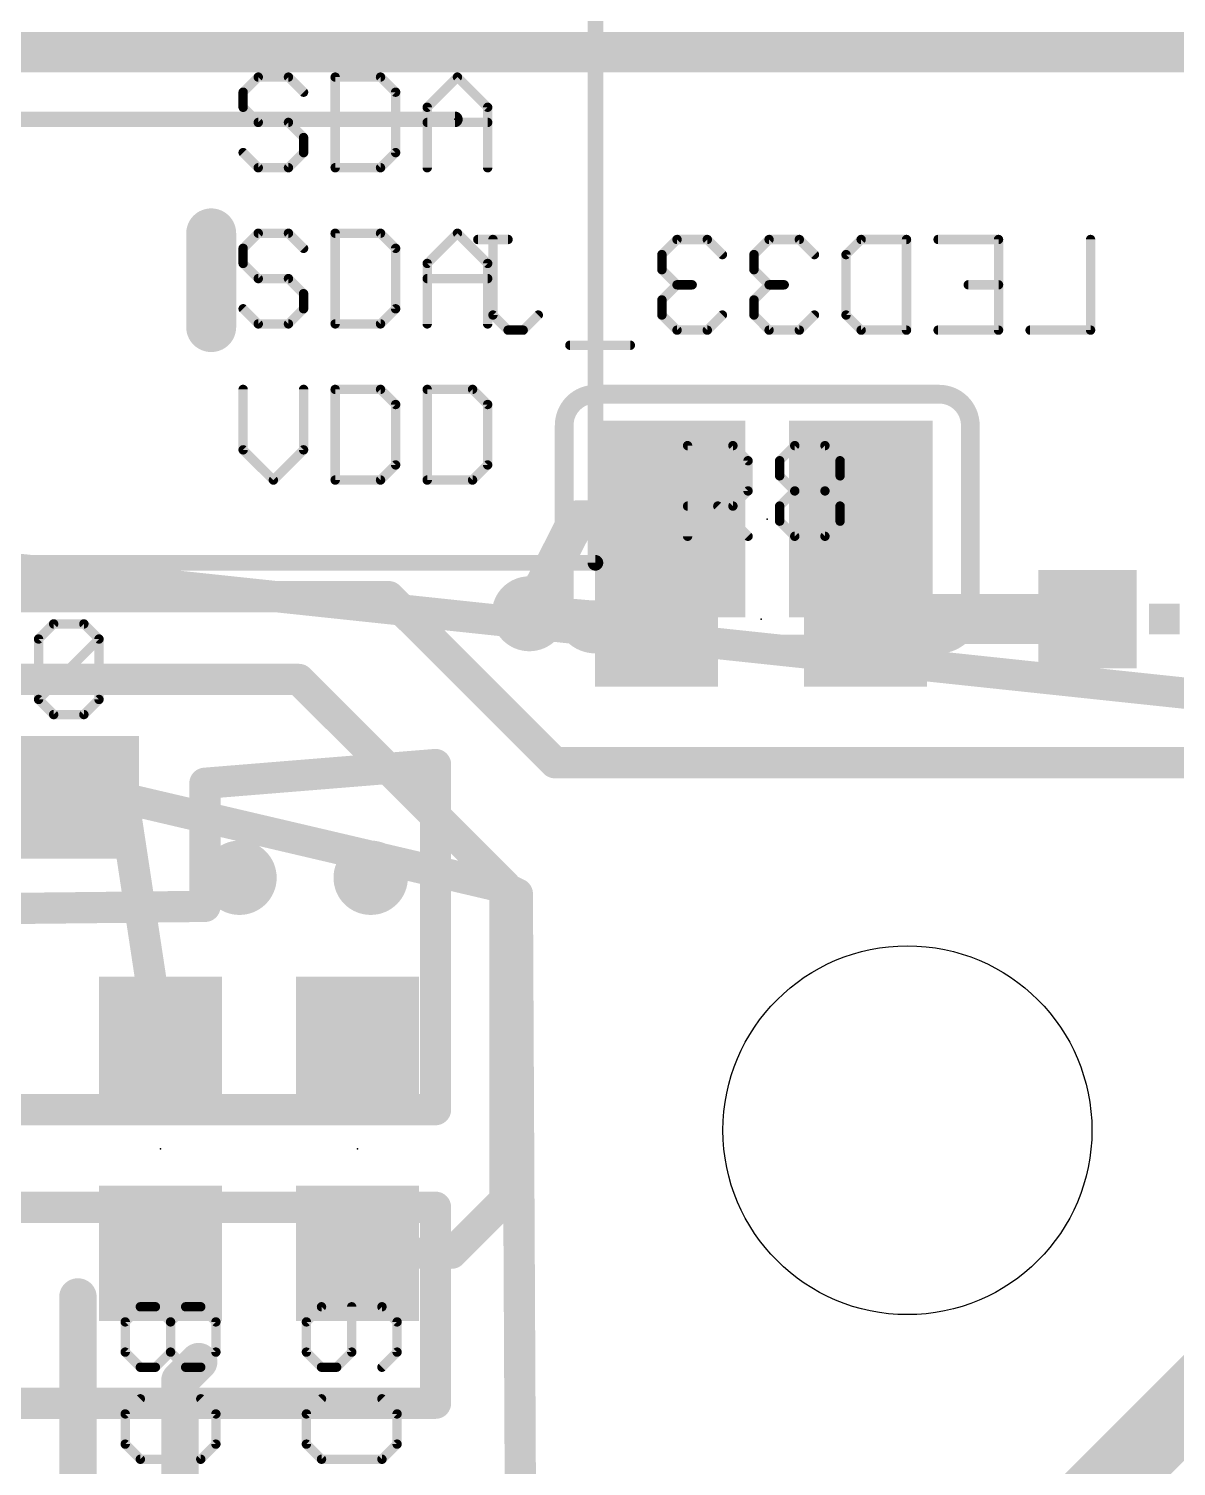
# Model space of a CAD drawing. Extents: x -1.6 to 81.6, y -2 to 51.3.
# Drawn here: x 16.86 to 26.19, y 6.27 to 17.96 of the extents above; entities that cross this region are included whole.
import ezdxf

# ---------------------------------------------------------------- set-up
doc = ezdxf.new("R2010")
doc.units = 0
for name, color, linetype in [('1', 22, 'CONTINUOUS'), ('16', 175, 'CONTINUOUS'), ('18', 82, 'CONTINUOUS'), ('20', 7, 'CONTINUOUS'), ('21', 253, 'CONTINUOUS'), ('22', 253, 'CONTINUOUS'), ('23', 7, 'CONTINUOUS'), ('24', 7, 'CONTINUOUS'), ('25', 253, 'CONTINUOUS'), ('26', 253, 'CONTINUOUS')]:
    doc.layers.add(name, color=color, linetype=linetype)

# ---------------------------------------------------------------- blocks, each defined once
blk = doc.blocks.new('RECT')
blk.add_solid([(-0.5, -0.5), (0.5, -0.5), (-0.5, 0.5), (0.5, 0.5)])
blk = doc.blocks.new('ROUNDV')
at = {"const_width": 0.5}
blk.add_lwpolyline([(0, -0.25, 1), (0, 0.25, 1), (0, -0.25)], format="xyb", dxfattribs=at)

msp = doc.modelspace()

# ---------------------------------------------------------------- linework, layer by layer
at = {"layer": '1'}
for points, const_width in [([(27.94, 17.78), (8.89, 17.78)], 0.3048), ([(7.62, 17.7292), (38.6588, 17.7292)], 0.254), ([(18.3388, 15.5316), (18.3388, 16.2936)], 0.4064), ([(37.7952, 11.3284), (7.6708, 14.5288)], 0.254), ([(18.1624, 13.3392), (12.7576, 13.3392)], 0.254), ([(19.7824, 13.3392), (18.1624, 13.3392)], 0.254), ([(21.1328, 11.9888), (19.7824, 13.3392)], 0.254), ([(20.7264, 10.9728), (10.9728, 13.2588)], 0.254), ([(21.416, 13.1572), (20.9254, 13.2)], 0.3048), ([(23.6592, 13.1572), (25.4628, 13.1572)], 0.4064), ([(21.416, 13.1572), (22.1116, 13.1572)], 0.3048), ([(22.1116, 13.1572), (21.9592, 13.1572)], 0.3048), ([(13.6776, 12.6661), (19.0514, 12.6661)], 0.254), ([(19.0514, 12.6661), (20.7264, 10.9911)], 0.254), ([(18.288, 11.8216), (20.1626, 11.974)], 0.254), ([(20.1626, 11.974), (20.1626, 9.1673)], 0.254), ([(35.2044, 11.9888), (21.1328, 11.9888)], 0.254), ([(18.288, 10.8204), (18.288, 11.8216)], 0.254), ([(17.2027, 11.7073), (17.6227, 11.7073)], 0.254), ([(17.6227, 11.7073), (17.9275, 9.6997)], 0.254), ([(20.7264, 10.9911), (20.7264, 8.4328)], 0.254), ([(20.828, 10.922), (20.7264, 10.9728)], 0.254), ([(20.8788, 0.8636), (20.828, 10.922)], 0.254), ([(12.2252, 10.7548), (18.288, 10.8204)], 0.254), ([(24.6888, 5.1816), (28.956, 9.4488)], 0.6096), ([(20.1626, 9.1673), (15.0827, 9.1673)], 0.254), ([(20.7264, 8.4328), (20.2934, 7.9998)], 0.254), ([(20.1626, 8.3735), (15.2414, 8.3735)], 0.254), ([(20.1626, 6.7797), (20.1626, 8.3735)], 0.254), ([(20.2934, 7.9998), (19.5277, 7.9998)], 0.254), ([(17.2553, 4.4374), (17.2553, 7.6437)], 0.3048), ([(18.0848, 6.9655), (18.2372, 7.1179)], 0.3048), ([(18.0848, 5.322), (18.0848, 6.9655)], 0.3048), ([(13.1776, 6.7797), (20.1626, 6.7797)], 0.254)]:
    msp.add_lwpolyline(points, dxfattribs=dict(at, const_width=const_width))
for points, const_width in [([(18.4404, 16.2936, 1), (18.2372, 16.2936)], 0.2032), ([(18.2372, 15.5316, 1), (18.4404, 15.5316)], 0.2032), ([(18.1624, 13.4027, 1), (18.1624, 13.2757)], 0.127), ([(18.1624, 13.2757, 1), (18.1624, 13.4027)], 0.127), ([(19.8273, 13.3841, 1), (19.7375, 13.2943)], 0.127), ([(19.7824, 13.2757, 1), (19.7824, 13.4027)], 0.127), ([(20.932, 13.2759, 1), (20.9188, 13.1241)], 0.1524), ([(23.6592, 13.2588, 1), (23.6592, 13.0556)], 0.2032), ([(25.4628, 13.0556, 1), (25.4628, 13.2588)], 0.2032), ([(21.416, 13.2334, 1), (21.416, 13.081)], 0.1524), ([(21.4094, 13.0813, 1), (21.4226, 13.2331)], 0.1524), ([(21.9592, 13.2334, 1), (21.9592, 13.081)], 0.1524), ([(22.1116, 13.081, 1), (22.1116, 13.2334)], 0.1524), ([(22.1116, 13.081, 1), (22.1116, 13.2334)], 0.1524), ([(19.0963, 12.711, 1), (19.0065, 12.6212)], 0.127), ([(19.0514, 12.6026, 1), (19.0514, 12.7296)], 0.127), ([(20.2262, 11.974, 1), (20.0991, 11.974)], 0.127), ([(20.1678, 11.9107, 1), (20.1575, 12.0372)], 0.127), ([(21.1328, 12.0523, 1), (21.1328, 11.9253)], 0.127), ([(21.0879, 11.9439, 1), (21.1777, 12.0337)], 0.127), ([(18.3515, 11.8216, 1), (18.2245, 11.8216)], 0.127), ([(18.2829, 11.8848, 1), (18.2931, 11.7583)], 0.127), ([(17.2027, 11.7707, 1), (17.2027, 11.6438)], 0.127), ([(17.6854, 11.7168, 1), (17.5599, 11.6977)], 0.127), ([(17.6227, 11.6438, 1), (17.6227, 11.7707)], 0.127), ([(20.7899, 10.9911, 1), (20.6629, 10.9911)], 0.127), ([(20.7548, 11.0296, 1), (20.698, 10.916)], 0.127), ([(20.6815, 10.9462, 1), (20.7713, 11.036)], 0.127), ([(20.7119, 10.911, 1), (20.7409, 11.0346)], 0.127), ([(20.8915, 10.9223, 1), (20.7645, 10.9217)], 0.127), ([(20.7996, 10.8652, 1), (20.8564, 10.9788)], 0.127), ([(18.2245, 10.8204, 1), (18.3515, 10.8204)], 0.127), ([(18.2887, 10.7569, 1), (18.2873, 10.8839)], 0.127), ([(17.8647, 9.6902, 1), (17.9902, 9.7093)], 0.127), ([(20.1626, 9.1038, 1), (20.1626, 9.2308)], 0.127), ([(20.0991, 9.1673, 1), (20.2262, 9.1673)], 0.127), ([(20.7713, 8.3879, 1), (20.6815, 8.4777)], 0.127), ([(20.2262, 8.3735, 1), (20.0991, 8.3735)], 0.127), ([(20.1626, 8.31, 1), (20.1626, 8.437)], 0.127), ([(20.6629, 8.4328, 1), (20.7899, 8.4328)], 0.127), ([(19.5277, 8.0633, 1), (19.5277, 7.9363)], 0.127), ([(20.2484, 8.0447, 1), (20.3383, 7.9548)], 0.127), ([(20.2934, 7.9363, 1), (20.2934, 8.0633)], 0.127), ([(17.3315, 7.6437, 1), (17.1791, 7.6437)], 0.1524), ([(18.2911, 7.0641, 1), (18.1833, 7.1718)], 0.1524), ([(18.161, 6.9655, 1), (18.0086, 6.9655)], 0.1524), ([(18.0309, 7.0194, 1), (18.1387, 6.9117)], 0.1524), ([(20.1626, 6.7161, 1), (20.1626, 6.8432)], 0.127), ([(20.0991, 6.7797, 1), (20.2262, 6.7797)], 0.127)]:
    msp.add_lwpolyline(points, format="xyb", dxfattribs=dict(at, const_width=const_width))
at = {"layer": '16', "const_width": 0.3048}
for points in [[(21.3144, 13.97), (20.9254, 13.2)], [(22.098, 13.97), (21.3144, 13.97)]]:
    msp.add_lwpolyline(points, dxfattribs=at)
at = {"layer": '16', "const_width": 0.1524}
for points in [[(21.3144, 14.0462, 1), (21.3144, 13.8938)], [(21.3824, 13.9356, 1), (21.2464, 14.0044)], [(22.098, 13.8938, 1), (22.098, 14.0462)], [(20.8574, 13.2344, 1), (20.9934, 13.1656)]]:
    msp.add_lwpolyline(points, format="xyb", dxfattribs=at)
at = {"layer": '20'}
msp.add_circle((24, 9), 1.5, dxfattribs=at)
at = {"layer": '22'}
for points, const_width in [([(2.52, 17.2212), (20.32, 17.2212)], 0.127), ([(24.257, 14.986), (21.463, 14.986)], 0.1524), ([(21.209, 13.208), (21.209, 14.732)], 0.1524), ([(24.511, 13.208), (24.511, 14.732)], 0.1524), ([(21.463, 12.954), (24.257, 12.954)], 0.1524)]:
    msp.add_lwpolyline(points, dxfattribs=dict(at, const_width=const_width))
for points, const_width in [([(20.32, 17.1895, 1), (20.32, 17.2529)], 0.0635), ([(21.463, 14.986, 0.4142), (21.209, 14.732)], 0.1524), ([(21.463, 15.0241, 1), (21.463, 14.9479)], 0.0762), ([(21.463, 14.9479, 1), (21.463, 15.0241)], 0.0762), ([(24.511, 14.732, 0.4142), (24.257, 14.986)], 0.1524), ([(24.257, 15.0241, 1), (24.257, 14.9479)], 0.0762), ([(24.257, 14.9479, 1), (24.257, 15.0241)], 0.0762), ([(21.2471, 14.732, 1), (21.1709, 14.732)], 0.0762), ([(21.1709, 14.732, 1), (21.2471, 14.732)], 0.0762), ([(24.5491, 14.732, 1), (24.4729, 14.732)], 0.0762), ([(24.4729, 14.732, 1), (24.5491, 14.732)], 0.0762), ([(21.209, 13.208, 0.4142), (21.463, 12.954)], 0.1524), ([(21.2471, 13.208, 1), (21.1709, 13.208)], 0.0762), ([(21.1709, 13.208, 1), (21.2471, 13.208)], 0.0762), ([(24.257, 12.954, 0.4142), (24.511, 13.208)], 0.1524), ([(24.5491, 13.208, 1), (24.4729, 13.208)], 0.0762), ([(24.4729, 13.208, 1), (24.5491, 13.208)], 0.0762), ([(21.463, 12.9921, 1), (21.463, 12.9159)], 0.0762), ([(21.463, 12.9159, 1), (21.463, 12.9921)], 0.0762), ([(24.257, 12.9921, 1), (24.257, 12.9159)], 0.0762), ([(24.257, 12.9159, 1), (24.257, 12.9921)], 0.0762)]:
    msp.add_lwpolyline(points, format="xyb", dxfattribs=dict(at, const_width=const_width))
at = {"layer": '23'}
for p in [(22.8092, 13.1572), (17.9275, 8.8498), (19.5277, 8.8498)]:
    msp.add_point(p, dxfattribs=at)
at = {"layer": '24'}
for p in [(20.32, 17.2212), (22.86, 13.97)]:
    msp.add_point(p, dxfattribs=at)
at = {"layer": '25'}
for points, const_width in [([(21.463, 13.6144), (21.463, 20.5994)], 0.127), ([(18.7213, 17.5647), (18.5984, 17.4419)], 0.0762), ([(18.967, 17.5647), (18.7213, 17.5647)], 0.0762), ([(19.0899, 17.4419), (18.967, 17.5647)], 0.0762), ([(19.3468, 17.5647), (19.3468, 16.8275)], 0.0762), ([(19.7155, 17.5647), (19.3468, 17.5647)], 0.0762), ([(19.8383, 17.4419), (19.7155, 17.5647)], 0.0762), ([(20.0953, 17.319), (20.341, 17.5647)], 0.0762), ([(20.341, 17.5647), (20.5867, 17.319)], 0.0762), ([(18.5984, 17.4419), (18.5984, 17.319)], 0.0762), ([(19.8383, 16.9504), (19.8383, 17.4419)], 0.0762), ([(18.5984, 17.319), (18.7213, 17.1961)], 0.0762), ([(20.0953, 16.8275), (20.0953, 17.319)], 0.0762), ([(20.5867, 17.319), (20.5867, 16.8275)], 0.0762), ([(18.7213, 17.1961), (18.967, 17.1961)], 0.0762), ([(18.967, 17.1961), (19.0899, 17.0732)], 0.0762), ([(20.0953, 17.1961), (20.5867, 17.1961)], 0.0762), ([(19.0899, 17.0732), (19.0899, 16.9504)], 0.0762), ([(18.7213, 16.8275), (18.5984, 16.9504)], 0.0762), ([(19.0899, 16.9504), (18.967, 16.8275)], 0.0762), ([(19.7155, 16.8275), (19.8383, 16.9504)], 0.0762), ([(18.967, 16.8275), (18.7213, 16.8275)], 0.0762), ([(19.3468, 16.8275), (19.7155, 16.8275)], 0.0762), ([(18.7213, 16.2947), (18.5984, 16.1719)], 0.0762), ([(18.967, 16.2947), (18.7213, 16.2947)], 0.0762), ([(19.0899, 16.1719), (18.967, 16.2947)], 0.0762), ([(19.3468, 16.2947), (19.3468, 15.5575)], 0.0762), ([(19.7155, 16.2947), (19.3468, 16.2947)], 0.0762), ([(19.8383, 16.1719), (19.7155, 16.2947)], 0.0762), ([(20.0953, 16.049), (20.341, 16.2947)], 0.0762), ([(20.341, 16.2947), (20.5867, 16.049)], 0.0762), ([(18.5984, 16.1719), (18.5984, 16.049)], 0.0762), ([(19.8383, 15.6804), (19.8383, 16.1719)], 0.0762), ([(18.5984, 16.049), (18.7213, 15.9261)], 0.0762), ([(20.0953, 15.5575), (20.0953, 16.049)], 0.0762), ([(20.5867, 16.049), (20.5867, 15.5575)], 0.0762), ([(18.7213, 15.9261), (18.967, 15.9261)], 0.0762), ([(18.967, 15.9261), (19.0899, 15.8032)], 0.0762), ([(20.0953, 15.9261), (20.5867, 15.9261)], 0.0762), ([(19.0899, 15.8032), (19.0899, 15.6804)], 0.0762), ([(18.7213, 15.5575), (18.5984, 15.6804)], 0.0762), ([(19.0899, 15.6804), (18.967, 15.5575)], 0.0762), ([(19.7155, 15.5575), (19.8383, 15.6804)], 0.0762), ([(18.967, 15.5575), (18.7213, 15.5575)], 0.0762), ([(19.3468, 15.5575), (19.7155, 15.5575)], 0.0762), ([(18.5984, 15.0247), (18.5984, 14.5332)], 0.0762), ([(19.0899, 14.5332), (19.0899, 15.0247)], 0.0762), ([(19.3468, 15.0247), (19.3468, 14.2875)], 0.0762), ([(19.7155, 15.0247), (19.3468, 15.0247)], 0.0762), ([(19.8383, 14.9019), (19.7155, 15.0247)], 0.0762), ([(20.0953, 15.0247), (20.0953, 14.2875)], 0.0762), ([(20.4639, 15.0247), (20.0953, 15.0247)], 0.0762), ([(20.5867, 14.9019), (20.4639, 15.0247)], 0.0762), ([(19.8383, 14.4104), (19.8383, 14.9019)], 0.0762), ([(20.5867, 14.4104), (20.5867, 14.9019)], 0.0762), ([(18.5984, 14.5332), (18.8442, 14.2875)], 0.0762), ([(18.8442, 14.2875), (19.0899, 14.5332)], 0.0762), ([(22.2123, 13.8303), (22.2123, 14.5675)], 0.0762), ([(22.2123, 14.5675), (22.5809, 14.5675)], 0.0762), ([(22.5809, 14.5675), (22.7038, 14.4447)], 0.0762), ([(22.9607, 14.4447), (23.0836, 14.5675)], 0.0762), ([(23.0836, 14.5675), (23.3293, 14.5675)], 0.0762), ([(23.3293, 14.5675), (23.4522, 14.4447)], 0.0762), ([(19.7155, 14.2875), (19.8383, 14.4104)], 0.0762), ([(20.4639, 14.2875), (20.5867, 14.4104)], 0.0762), ([(22.7038, 14.4447), (22.7038, 14.1989)], 0.0762), ([(22.9607, 14.3218), (22.9607, 14.4447)], 0.0762), ([(23.4522, 14.4447), (23.4522, 14.3218)], 0.0762), ([(19.3468, 14.2875), (19.7155, 14.2875)], 0.0762), ([(20.0953, 14.2875), (20.4639, 14.2875)], 0.0762), ([(23.0836, 14.1989), (22.9607, 14.3218)], 0.0762), ([(23.4522, 14.3218), (23.3293, 14.1989)], 0.0762), ([(22.7038, 14.1989), (22.5809, 14.076)], 0.0762), ([(22.9607, 14.076), (23.0836, 14.1989)], 0.0762), ([(23.0836, 14.1989), (23.3293, 14.1989)], 0.0762), ([(23.3293, 14.1989), (23.4522, 14.076)], 0.0762), ([(22.5809, 14.076), (22.2123, 14.076)], 0.0762), ([(22.458, 14.076), (22.7038, 13.8303)], 0.0762), ([(22.9607, 13.9532), (22.9607, 14.076)], 0.0762), ([(23.4522, 14.076), (23.4522, 13.9532)], 0.0762), ([(23.0836, 13.8303), (22.9607, 13.9532)], 0.0762), ([(23.4522, 13.9532), (23.3293, 13.8303)], 0.0762), ([(23.3293, 13.8303), (23.0836, 13.8303)], 0.0762), ([(16.383, 13.6144), (21.463, 13.6144)], 0.127), ([(16.9351, 12.9947), (17.058, 13.1176)], 0.0762), ([(17.058, 13.1176), (17.3037, 13.1176)], 0.0762), ([(17.3037, 13.1176), (17.4266, 12.9947)], 0.0762), ([(16.9351, 12.5032), (16.9351, 12.9947)], 0.0762), ([(16.9351, 12.5032), (17.4266, 12.9947)], 0.0762), ([(17.4266, 12.9947), (17.4266, 12.5032)], 0.0762), ([(17.058, 12.3803), (16.9351, 12.5032)], 0.0762), ([(17.4266, 12.5032), (17.3037, 12.3803)], 0.0762), ([(17.3037, 12.3803), (17.058, 12.3803)], 0.0762), ([(17.6397, 7.4411), (17.7625, 7.564)], 0.0762), ([(17.7625, 7.564), (17.8854, 7.564)], 0.0762), ([(17.8854, 7.564), (18.0083, 7.4411)], 0.0762), ([(18.0083, 7.4411), (18.1312, 7.564)], 0.0762), ([(18.1312, 7.564), (18.254, 7.564)], 0.0762), ([(18.254, 7.564), (18.3769, 7.4411)], 0.0762), ([(19.2357, 7.564), (19.1129, 7.4411)], 0.0762), ([(19.7272, 7.564), (19.2357, 7.564)], 0.0762), ([(19.4815, 7.1954), (19.4815, 7.564)], 0.0762), ([(19.8501, 7.4411), (19.7272, 7.564)], 0.0762), ([(17.6397, 7.1954), (17.6397, 7.4411)], 0.0762), ([(18.0083, 7.1954), (18.0083, 7.4411)], 0.0762), ([(18.3769, 7.4411), (18.3769, 7.1954)], 0.0762), ([(19.1129, 7.4411), (19.1129, 7.1954)], 0.0762), ([(19.8501, 7.1954), (19.8501, 7.4411)], 0.0762), ([(17.7625, 7.0725), (17.6397, 7.1954)], 0.0762), ([(18.0083, 7.1954), (17.8854, 7.0725)], 0.0762), ([(18.1312, 7.0725), (18.0083, 7.1954)], 0.0762), ([(18.3769, 7.1954), (18.254, 7.0725)], 0.0762), ([(19.1129, 7.1954), (19.2357, 7.0725)], 0.0762), ([(19.3586, 7.0725), (19.4815, 7.1954)], 0.0762), ([(19.7272, 7.0725), (19.8501, 7.1954)], 0.0762), ([(17.8854, 7.0725), (17.7625, 7.0725)], 0.0762), ([(18.254, 7.0725), (18.1312, 7.0725)], 0.0762), ([(19.2357, 7.0725), (19.3586, 7.0725)], 0.0762), ([(17.7625, 6.8156), (17.6397, 6.6927)], 0.0762), ([(18.3769, 6.6927), (18.254, 6.8156)], 0.0762), ([(19.2357, 6.8156), (19.1129, 6.6927)], 0.0762), ([(19.8501, 6.6927), (19.7272, 6.8156)], 0.0762), ([(17.6397, 6.6927), (17.6397, 6.447)], 0.0762), ([(18.3769, 6.447), (18.3769, 6.6927)], 0.0762), ([(19.1129, 6.6927), (19.1129, 6.447)], 0.0762), ([(19.8501, 6.447), (19.8501, 6.6927)], 0.0762), ([(17.6397, 6.447), (17.7625, 6.3241)], 0.0762), ([(18.254, 6.3241), (18.3769, 6.447)], 0.0762), ([(19.1129, 6.447), (19.2357, 6.3241)], 0.0762), ([(19.7272, 6.3241), (19.8501, 6.447)], 0.0762), ([(17.7625, 6.3241), (18.254, 6.3241)], 0.0762), ([(19.2357, 6.3241), (19.7272, 6.3241)], 0.0762)]:
    msp.add_lwpolyline(points, dxfattribs=dict(at, const_width=const_width))
for points, const_width in [([(18.7213, 17.5838, 1), (18.7213, 17.5457)], 0.0381), ([(18.7348, 17.5513, 1), (18.7078, 17.5782)], 0.0381), ([(18.9805, 17.5782, 1), (18.9536, 17.5513)], 0.0381), ([(18.967, 17.5457, 1), (18.967, 17.5838)], 0.0381), ([(19.3468, 17.5838, 1), (19.3468, 17.5457)], 0.0381), ([(19.3659, 17.5647, 1), (19.3278, 17.5647)], 0.0381), ([(19.7289, 17.5782, 1), (19.702, 17.5513)], 0.0381), ([(19.7155, 17.5457, 1), (19.7155, 17.5838)], 0.0381), ([(20.3545, 17.5782, 1), (20.3275, 17.5513)], 0.0381), ([(20.3545, 17.5513, 1), (20.3275, 17.5782)], 0.0381), ([(18.6175, 17.4419, 1), (18.5794, 17.4419)], 0.0381), ([(18.585, 17.4553, 1), (18.6119, 17.4284)], 0.0381), ([(19.0764, 17.4284, 1), (19.1034, 17.4553)], 0.0381), ([(19.8574, 17.4419, 1), (19.8193, 17.4419)], 0.0381), ([(19.8249, 17.4284, 1), (19.8518, 17.4553)], 0.0381), ([(18.6119, 17.3325, 1), (18.585, 17.3055)], 0.0381), ([(18.5794, 17.319, 1), (18.6175, 17.319)], 0.0381), ([(20.0818, 17.3325, 1), (20.1087, 17.3055)], 0.0381), ([(20.1143, 17.319, 1), (20.0762, 17.319)], 0.0381), ([(20.6058, 17.319, 1), (20.5677, 17.319)], 0.0381), ([(20.5733, 17.3055, 1), (20.6002, 17.3325)], 0.0381), ([(18.7213, 17.2152, 1), (18.7213, 17.1771)], 0.0381), ([(18.7078, 17.1826, 1), (18.7348, 17.2096)], 0.0381), ([(18.9805, 17.2096, 1), (18.9536, 17.1826)], 0.0381), ([(18.967, 17.1771, 1), (18.967, 17.2152)], 0.0381), ([(20.0953, 17.2152, 1), (20.0953, 17.1771)], 0.0381), ([(20.5867, 17.1771, 1), (20.5867, 17.2152)], 0.0381), ([(19.109, 17.0732, 1), (19.0709, 17.0732)], 0.0381), ([(19.0764, 17.0598, 1), (19.1034, 17.0867)], 0.0381), ([(18.6119, 16.9638, 1), (18.585, 16.9369)], 0.0381), ([(19.0709, 16.9504, 1), (19.109, 16.9504)], 0.0381), ([(19.1034, 16.9369, 1), (19.0764, 16.9638)], 0.0381), ([(19.8193, 16.9504, 1), (19.8574, 16.9504)], 0.0381), ([(19.8518, 16.9369, 1), (19.8249, 16.9638)], 0.0381), ([(18.7213, 16.8466, 1), (18.7213, 16.8085)], 0.0381), ([(18.7078, 16.814, 1), (18.7348, 16.841)], 0.0381), ([(18.9536, 16.841, 1), (18.9805, 16.814)], 0.0381), ([(18.967, 16.8085, 1), (18.967, 16.8466)], 0.0381), ([(19.3468, 16.8466, 1), (19.3468, 16.8085)], 0.0381), ([(19.3278, 16.8275, 1), (19.3659, 16.8275)], 0.0381), ([(19.702, 16.841, 1), (19.7289, 16.814)], 0.0381), ([(19.7155, 16.8085, 1), (19.7155, 16.8466)], 0.0381), ([(20.0762, 16.8275, 1), (20.1143, 16.8275)], 0.0381), ([(20.5677, 16.8275, 1), (20.6058, 16.8275)], 0.0381), ([(18.7213, 16.3138, 1), (18.7213, 16.2757)], 0.0381), ([(18.7348, 16.2813, 1), (18.7078, 16.3082)], 0.0381), ([(18.9805, 16.3082, 1), (18.9536, 16.2813)], 0.0381), ([(18.967, 16.2757, 1), (18.967, 16.3138)], 0.0381), ([(19.3468, 16.3138, 1), (19.3468, 16.2757)], 0.0381), ([(19.3659, 16.2947, 1), (19.3278, 16.2947)], 0.0381), ([(19.7289, 16.3082, 1), (19.702, 16.2813)], 0.0381), ([(19.7155, 16.2757, 1), (19.7155, 16.3138)], 0.0381), ([(20.3545, 16.3082, 1), (20.3275, 16.2813)], 0.0381), ([(20.3545, 16.2813, 1), (20.3275, 16.3082)], 0.0381), ([(18.6175, 16.1719, 1), (18.5794, 16.1719)], 0.0381), ([(18.585, 16.1853, 1), (18.6119, 16.1584)], 0.0381), ([(19.0764, 16.1584, 1), (19.1034, 16.1853)], 0.0381), ([(19.8574, 16.1719, 1), (19.8193, 16.1719)], 0.0381), ([(19.8249, 16.1584, 1), (19.8518, 16.1853)], 0.0381), ([(18.6119, 16.0625, 1), (18.585, 16.0355)], 0.0381), ([(18.5794, 16.049, 1), (18.6175, 16.049)], 0.0381), ([(20.0818, 16.0625, 1), (20.1087, 16.0355)], 0.0381), ([(20.1143, 16.049, 1), (20.0762, 16.049)], 0.0381), ([(20.6058, 16.049, 1), (20.5677, 16.049)], 0.0381), ([(20.5733, 16.0355, 1), (20.6002, 16.0625)], 0.0381), ([(18.7213, 15.9452, 1), (18.7213, 15.9071)], 0.0381), ([(18.7078, 15.9126, 1), (18.7348, 15.9396)], 0.0381), ([(18.9805, 15.9396, 1), (18.9536, 15.9126)], 0.0381), ([(18.967, 15.9071, 1), (18.967, 15.9452)], 0.0381), ([(20.0953, 15.9452, 1), (20.0953, 15.9071)], 0.0381), ([(20.5867, 15.9071, 1), (20.5867, 15.9452)], 0.0381), ([(19.109, 15.8032, 1), (19.0709, 15.8032)], 0.0381), ([(19.0764, 15.7898, 1), (19.1034, 15.8167)], 0.0381), ([(18.6119, 15.6938, 1), (18.585, 15.6669)], 0.0381), ([(19.0709, 15.6804, 1), (19.109, 15.6804)], 0.0381), ([(19.1034, 15.6669, 1), (19.0764, 15.6938)], 0.0381), ([(19.8193, 15.6804, 1), (19.8574, 15.6804)], 0.0381), ([(19.8518, 15.6669, 1), (19.8249, 15.6938)], 0.0381), ([(18.7213, 15.5766, 1), (18.7213, 15.5385)], 0.0381), ([(18.7078, 15.544, 1), (18.7348, 15.571)], 0.0381), ([(18.9536, 15.571, 1), (18.9805, 15.544)], 0.0381), ([(18.967, 15.5385, 1), (18.967, 15.5766)], 0.0381), ([(19.3468, 15.5766, 1), (19.3468, 15.5385)], 0.0381), ([(19.3278, 15.5575, 1), (19.3659, 15.5575)], 0.0381), ([(19.702, 15.571, 1), (19.7289, 15.544)], 0.0381), ([(19.7155, 15.5385, 1), (19.7155, 15.5766)], 0.0381), ([(20.0762, 15.5575, 1), (20.1143, 15.5575)], 0.0381), ([(20.5677, 15.5575, 1), (20.6058, 15.5575)], 0.0381), ([(18.6175, 15.0247, 1), (18.5794, 15.0247)], 0.0381), ([(19.109, 15.0247, 1), (19.0709, 15.0247)], 0.0381), ([(19.3659, 15.0247, 1), (19.3278, 15.0247)], 0.0381), ([(19.3468, 15.0438, 1), (19.3468, 15.0057)], 0.0381), ([(19.7289, 15.0382, 1), (19.702, 15.0113)], 0.0381), ([(19.7155, 15.0057, 1), (19.7155, 15.0438)], 0.0381), ([(20.1143, 15.0247, 1), (20.0762, 15.0247)], 0.0381), ([(20.0953, 15.0438, 1), (20.0953, 15.0057)], 0.0381), ([(20.4773, 15.0382, 1), (20.4504, 15.0113)], 0.0381), ([(20.4639, 15.0057, 1), (20.4639, 15.0438)], 0.0381), ([(19.8574, 14.9019, 1), (19.8193, 14.9019)], 0.0381), ([(19.8249, 14.8884, 1), (19.8518, 14.9153)], 0.0381), ([(20.6058, 14.9019, 1), (20.5677, 14.9019)], 0.0381), ([(20.5733, 14.8884, 1), (20.6002, 14.9153)], 0.0381), ([(18.5794, 14.5332, 1), (18.6175, 14.5332)], 0.0381), ([(18.6119, 14.5467, 1), (18.585, 14.5198)], 0.0381), ([(19.0709, 14.5332, 1), (19.109, 14.5332)], 0.0381), ([(19.1034, 14.5198, 1), (19.0764, 14.5467)], 0.0381), ([(22.2123, 14.5866, 1), (22.2123, 14.5485)], 0.0381), ([(22.2314, 14.5675, 1), (22.1933, 14.5675)], 0.0381), ([(22.5944, 14.581, 1), (22.5674, 14.5541)], 0.0381), ([(22.5809, 14.5485, 1), (22.5809, 14.5866)], 0.0381), ([(23.0836, 14.5866, 1), (23.0836, 14.5485)], 0.0381), ([(23.0971, 14.5541, 1), (23.0701, 14.581)], 0.0381), ([(23.3428, 14.581, 1), (23.3159, 14.5541)], 0.0381), ([(23.3293, 14.5485, 1), (23.3293, 14.5866)], 0.0381), ([(19.8193, 14.4104, 1), (19.8574, 14.4104)], 0.0381), ([(19.8518, 14.3969, 1), (19.8249, 14.4238)], 0.0381), ([(20.5677, 14.4104, 1), (20.6058, 14.4104)], 0.0381), ([(20.6002, 14.3969, 1), (20.5733, 14.4238)], 0.0381), ([(22.7228, 14.4447, 1), (22.6847, 14.4447)], 0.0381), ([(22.6903, 14.4312, 1), (22.7173, 14.4581)], 0.0381), ([(22.9472, 14.4581, 1), (22.9742, 14.4312)], 0.0381), ([(22.9798, 14.4447, 1), (22.9417, 14.4447)], 0.0381), ([(23.4713, 14.4447, 1), (23.4332, 14.4447)], 0.0381), ([(23.4387, 14.4312, 1), (23.4657, 14.4581)], 0.0381), ([(18.8307, 14.301, 1), (18.8576, 14.274)], 0.0381), ([(18.8307, 14.274, 1), (18.8576, 14.301)], 0.0381), ([(19.3468, 14.3066, 1), (19.3468, 14.2685)], 0.0381), ([(19.3278, 14.2875, 1), (19.3659, 14.2875)], 0.0381), ([(19.702, 14.301, 1), (19.7289, 14.274)], 0.0381), ([(19.7155, 14.2685, 1), (19.7155, 14.3066)], 0.0381), ([(20.0953, 14.3066, 1), (20.0953, 14.2685)], 0.0381), ([(20.0762, 14.2875, 1), (20.1143, 14.2875)], 0.0381), ([(20.4504, 14.301, 1), (20.4773, 14.274)], 0.0381), ([(20.4639, 14.2685, 1), (20.4639, 14.3066)], 0.0381), ([(22.9742, 14.3353, 1), (22.9472, 14.3083)], 0.0381), ([(22.9417, 14.3218, 1), (22.9798, 14.3218)], 0.0381), ([(23.4332, 14.3218, 1), (23.4713, 14.3218)], 0.0381), ([(23.4657, 14.3083, 1), (23.4387, 14.3353)], 0.0381), ([(22.6847, 14.1989, 1), (22.7228, 14.1989)], 0.0381), ([(22.7173, 14.1854, 1), (22.6903, 14.2124)], 0.0381), ([(23.0836, 14.218, 1), (23.0836, 14.1799)], 0.0381), ([(23.0971, 14.1854, 1), (23.0701, 14.2124)], 0.0381), ([(23.0701, 14.1854, 1), (23.0971, 14.2124)], 0.0381), ([(23.3428, 14.2124, 1), (23.3159, 14.1854)], 0.0381), ([(23.3159, 14.2124, 1), (23.3428, 14.1854)], 0.0381), ([(23.3293, 14.1799, 1), (23.3293, 14.218)], 0.0381), ([(22.2123, 14.0951, 1), (22.2123, 14.057)], 0.0381), ([(22.4715, 14.0895, 1), (22.4446, 14.0626)], 0.0381), ([(22.5674, 14.0895, 1), (22.5944, 14.0626)], 0.0381), ([(22.5809, 14.057, 1), (22.5809, 14.0951)], 0.0381), ([(22.9472, 14.0895, 1), (22.9742, 14.0626)], 0.0381), ([(22.9798, 14.076, 1), (22.9417, 14.076)], 0.0381), ([(23.4713, 14.076, 1), (23.4332, 14.076)], 0.0381), ([(23.4387, 14.0626, 1), (23.4657, 14.0895)], 0.0381), ([(22.9742, 13.9666, 1), (22.9472, 13.9397)], 0.0381), ([(22.9417, 13.9532, 1), (22.9798, 13.9532)], 0.0381), ([(23.4332, 13.9532, 1), (23.4713, 13.9532)], 0.0381), ([(23.4657, 13.9397, 1), (23.4387, 13.9666)], 0.0381), ([(22.1933, 13.8303, 1), (22.2314, 13.8303)], 0.0381), ([(22.6903, 13.8168, 1), (22.7173, 13.8438)], 0.0381), ([(23.0836, 13.8494, 1), (23.0836, 13.8113)], 0.0381), ([(23.0701, 13.8168, 1), (23.0971, 13.8438)], 0.0381), ([(23.3159, 13.8438, 1), (23.3428, 13.8168)], 0.0381), ([(23.3293, 13.8113, 1), (23.3293, 13.8494)], 0.0381), ([(21.4313, 13.6144, 1), (21.4947, 13.6144)], 0.0635), ([(21.463, 13.5826, 1), (21.463, 13.6462)], 0.0635), ([(17.058, 13.1366, 1), (17.058, 13.0985)], 0.0381), ([(17.0714, 13.1041, 1), (17.0445, 13.131)], 0.0381), ([(17.3172, 13.131, 1), (17.2902, 13.1041)], 0.0381), ([(17.3037, 13.0985, 1), (17.3037, 13.1366)], 0.0381), ([(16.9541, 12.9947, 1), (16.916, 12.9947)], 0.0381), ([(16.9216, 13.0082, 1), (16.9486, 12.9812)], 0.0381), ([(17.4456, 12.9947, 1), (17.4075, 12.9947)], 0.0381), ([(17.44, 12.9812, 1), (17.4131, 13.0082)], 0.0381), ([(17.4131, 12.9812, 1), (17.44, 13.0082)], 0.0381), ([(16.9486, 12.5167, 1), (16.9216, 12.4897)], 0.0381), ([(16.9216, 12.5167, 1), (16.9486, 12.4897)], 0.0381), ([(16.916, 12.5032, 1), (16.9541, 12.5032)], 0.0381), ([(17.4075, 12.5032, 1), (17.4456, 12.5032)], 0.0381), ([(17.44, 12.4897, 1), (17.4131, 12.5167)], 0.0381), ([(17.058, 12.3994, 1), (17.058, 12.3613)], 0.0381), ([(17.0445, 12.3669, 1), (17.0714, 12.3938)], 0.0381), ([(17.2902, 12.3938, 1), (17.3172, 12.3669)], 0.0381), ([(17.3037, 12.3613, 1), (17.3037, 12.3994)], 0.0381), ([(17.7625, 7.5831, 1), (17.7625, 7.545)], 0.0381), ([(17.776, 7.5505, 1), (17.7491, 7.5775)], 0.0381), ([(17.8989, 7.5775, 1), (17.8719, 7.5505)], 0.0381), ([(17.8854, 7.545, 1), (17.8854, 7.5831)], 0.0381), ([(18.1312, 7.5831, 1), (18.1312, 7.545)], 0.0381), ([(18.1446, 7.5505, 1), (18.1177, 7.5775)], 0.0381), ([(18.2675, 7.5775, 1), (18.2406, 7.5505)], 0.0381), ([(18.254, 7.545, 1), (18.254, 7.5831)], 0.0381), ([(19.2357, 7.5831, 1), (19.2357, 7.545)], 0.0381), ([(19.2492, 7.5505, 1), (19.2223, 7.5775)], 0.0381), ([(19.5005, 7.564, 1), (19.4624, 7.564)], 0.0381), ([(19.7407, 7.5775, 1), (19.7138, 7.5505)], 0.0381), ([(19.7272, 7.545, 1), (19.7272, 7.5831)], 0.0381), ([(17.6587, 7.4411, 1), (17.6206, 7.4411)], 0.0381), ([(17.6262, 7.4546, 1), (17.6531, 7.4277)], 0.0381), ([(18.0273, 7.4411, 1), (17.9892, 7.4411)], 0.0381), ([(17.9948, 7.4546, 1), (18.0218, 7.4277)], 0.0381), ([(17.9948, 7.4277, 1), (18.0218, 7.4546)], 0.0381), ([(18.3959, 7.4411, 1), (18.3578, 7.4411)], 0.0381), ([(18.3634, 7.4277, 1), (18.3904, 7.4546)], 0.0381), ([(19.1319, 7.4411, 1), (19.0938, 7.4411)], 0.0381), ([(19.0994, 7.4546, 1), (19.1263, 7.4277)], 0.0381), ([(19.8692, 7.4411, 1), (19.8311, 7.4411)], 0.0381), ([(19.8366, 7.4277, 1), (19.8636, 7.4546)], 0.0381), ([(17.6531, 7.2089, 1), (17.6262, 7.1819)], 0.0381), ([(17.6206, 7.1954, 1), (17.6587, 7.1954)], 0.0381), ([(18.0218, 7.2089, 1), (17.9948, 7.1819)], 0.0381), ([(17.9892, 7.1954, 1), (18.0273, 7.1954)], 0.0381), ([(18.0218, 7.1819, 1), (17.9948, 7.2089)], 0.0381), ([(18.3578, 7.1954, 1), (18.3959, 7.1954)], 0.0381), ([(18.3904, 7.1819, 1), (18.3634, 7.2089)], 0.0381), ([(19.1263, 7.2089, 1), (19.0994, 7.1819)], 0.0381), ([(19.0938, 7.1954, 1), (19.1319, 7.1954)], 0.0381), ([(19.4624, 7.1954, 1), (19.5005, 7.1954)], 0.0381), ([(19.495, 7.1819, 1), (19.468, 7.2089)], 0.0381), ([(19.8311, 7.1954, 1), (19.8692, 7.1954)], 0.0381), ([(19.8636, 7.1819, 1), (19.8366, 7.2089)], 0.0381), ([(17.7625, 7.0916, 1), (17.7625, 7.0535)], 0.0381), ([(17.7491, 7.059, 1), (17.776, 7.086)], 0.0381), ([(17.8719, 7.086, 1), (17.8989, 7.059)], 0.0381), ([(17.8854, 7.0535, 1), (17.8854, 7.0916)], 0.0381), ([(18.1312, 7.0916, 1), (18.1312, 7.0535)], 0.0381), ([(18.1177, 7.059, 1), (18.1446, 7.086)], 0.0381), ([(18.2406, 7.086, 1), (18.2675, 7.059)], 0.0381), ([(18.254, 7.0535, 1), (18.254, 7.0916)], 0.0381), ([(19.2357, 7.0916, 1), (19.2357, 7.0535)], 0.0381), ([(19.2223, 7.059, 1), (19.2492, 7.086)], 0.0381), ([(19.3451, 7.086, 1), (19.3721, 7.059)], 0.0381), ([(19.3586, 7.0535, 1), (19.3586, 7.0916)], 0.0381), ([(19.7138, 7.086, 1), (19.7407, 7.059)], 0.0381), ([(17.776, 6.8021, 1), (17.7491, 6.8291)], 0.0381), ([(18.2675, 6.8291, 1), (18.2406, 6.8021)], 0.0381), ([(19.2492, 6.8021, 1), (19.2223, 6.8291)], 0.0381), ([(19.7407, 6.8291, 1), (19.7138, 6.8021)], 0.0381), ([(17.6587, 6.6927, 1), (17.6206, 6.6927)], 0.0381), ([(17.6262, 6.7062, 1), (17.6531, 6.6792)], 0.0381), ([(18.3959, 6.6927, 1), (18.3578, 6.6927)], 0.0381), ([(18.3634, 6.6792, 1), (18.3904, 6.7062)], 0.0381), ([(19.0994, 6.7062, 1), (19.1263, 6.6792)], 0.0381), ([(19.1319, 6.6927, 1), (19.0938, 6.6927)], 0.0381), ([(19.8692, 6.6927, 1), (19.8311, 6.6927)], 0.0381), ([(19.8366, 6.6792, 1), (19.8636, 6.7062)], 0.0381), ([(17.6206, 6.447, 1), (17.6587, 6.447)], 0.0381), ([(17.6531, 6.4604, 1), (17.6262, 6.4335)], 0.0381), ([(18.3578, 6.447, 1), (18.3959, 6.447)], 0.0381), ([(18.3904, 6.4335, 1), (18.3634, 6.4604)], 0.0381), ([(19.1263, 6.4604, 1), (19.0994, 6.4335)], 0.0381), ([(19.0938, 6.447, 1), (19.1319, 6.447)], 0.0381), ([(19.8311, 6.447, 1), (19.8692, 6.447)], 0.0381), ([(19.8636, 6.4335, 1), (19.8366, 6.4604)], 0.0381), ([(17.7625, 6.3432, 1), (17.7625, 6.3051)], 0.0381), ([(17.7491, 6.3106, 1), (17.776, 6.3376)], 0.0381), ([(18.2406, 6.3376, 1), (18.2675, 6.3106)], 0.0381), ([(18.254, 6.3051, 1), (18.254, 6.3432)], 0.0381), ([(19.2357, 6.3432, 1), (19.2357, 6.3051)], 0.0381), ([(19.2223, 6.3106, 1), (19.2492, 6.3376)], 0.0381), ([(19.7138, 6.3376, 1), (19.7407, 6.3106)], 0.0381), ([(19.7272, 6.3051, 1), (19.7272, 6.3432)], 0.0381)]:
    msp.add_lwpolyline(points, format="xyb", dxfattribs=dict(at, const_width=const_width))
at = {"layer": '26', "const_width": 0.0381}
for points in [[(20.5069, 16.263, 1), (20.5069, 16.2249)], [(20.6488, 16.2439, 1), (20.6107, 16.2439)], [(20.7527, 16.2249, 1), (20.7527, 16.263)], [(22.1266, 16.263, 1), (22.1266, 16.2249)], [(22.1401, 16.2305, 1), (22.1132, 16.2574)], [(22.3858, 16.2574, 1), (22.3589, 16.2305)], [(22.3724, 16.2249, 1), (22.3724, 16.263)], [(22.875, 16.263, 1), (22.875, 16.2249)], [(22.8885, 16.2305, 1), (22.8616, 16.2574)], [(23.1343, 16.2574, 1), (23.1073, 16.2305)], [(23.1208, 16.2249, 1), (23.1208, 16.263)], [(23.6235, 16.263, 1), (23.6235, 16.2249)], [(23.6369, 16.2305, 1), (23.61, 16.2574)], [(24.0111, 16.2439, 1), (23.973, 16.2439)], [(23.9921, 16.2249, 1), (23.9921, 16.263)], [(24.249, 16.263, 1), (24.249, 16.2249)], [(24.7595, 16.2439, 1), (24.7214, 16.2439)], [(24.7405, 16.2249, 1), (24.7405, 16.263)], [(25.508, 16.2439, 1), (25.4699, 16.2439)], [(22.0228, 16.1211, 1), (21.9847, 16.1211)], [(21.9903, 16.1345, 1), (22.0172, 16.1076)], [(22.4818, 16.1076, 1), (22.5087, 16.1345)], [(22.7712, 16.1211, 1), (22.7331, 16.1211)], [(22.7387, 16.1345, 1), (22.7656, 16.1076)], [(23.2302, 16.1076, 1), (23.2571, 16.1345)], [(23.5196, 16.1211, 1), (23.4815, 16.1211)], [(23.4871, 16.1345, 1), (23.5141, 16.1076)], [(22.0172, 16.0117, 1), (21.9903, 15.9847)], [(21.9847, 15.9982, 1), (22.0228, 15.9982)], [(22.7656, 16.0117, 1), (22.7387, 15.9847)], [(22.7331, 15.9982, 1), (22.7712, 15.9982)], [(22.1266, 15.8944, 1), (22.1266, 15.8563)], [(22.1401, 15.8618, 1), (22.1132, 15.8888)], [(22.1132, 15.8618, 1), (22.1401, 15.8888)], [(22.2495, 15.8563, 1), (22.2495, 15.8944)], [(22.875, 15.8944, 1), (22.875, 15.8563)], [(22.8885, 15.8618, 1), (22.8616, 15.8888)], [(22.8616, 15.8618, 1), (22.8885, 15.8888)], [(22.9979, 15.8563, 1), (22.9979, 15.8944)], [(24.4947, 15.8944, 1), (24.4947, 15.8563)], [(24.7405, 15.8563, 1), (24.7405, 15.8944)], [(22.0228, 15.7524, 1), (21.9847, 15.7524)], [(21.9903, 15.7659, 1), (22.0172, 15.739)], [(22.7712, 15.7524, 1), (22.7331, 15.7524)], [(22.7387, 15.7659, 1), (22.7656, 15.739)], [(20.6433, 15.643, 1), (20.6163, 15.6161)], [(21.0119, 15.6161, 1), (20.9849, 15.643)], [(22.0172, 15.643, 1), (21.9903, 15.6161)], [(22.5087, 15.6161, 1), (22.4818, 15.643)], [(22.7656, 15.643, 1), (22.7387, 15.6161)], [(23.2571, 15.6161, 1), (23.2302, 15.643)], [(23.5141, 15.643, 1), (23.4871, 15.6161)], [(20.6107, 15.6296, 1), (20.6488, 15.6296)], [(21.9847, 15.6296, 1), (22.0228, 15.6296)], [(22.7331, 15.6296, 1), (22.7712, 15.6296)], [(23.4815, 15.6296, 1), (23.5196, 15.6296)], [(20.7527, 15.5258, 1), (20.7527, 15.4877)], [(20.7392, 15.4932, 1), (20.7661, 15.5202)], [(20.8621, 15.5202, 1), (20.889, 15.4932)], [(20.8755, 15.4877, 1), (20.8755, 15.5258)], [(22.1266, 15.5258, 1), (22.1266, 15.4877)], [(22.1132, 15.4932, 1), (22.1401, 15.5202)], [(22.3589, 15.5202, 1), (22.3858, 15.4932)], [(22.3724, 15.4877, 1), (22.3724, 15.5258)], [(22.875, 15.5258, 1), (22.875, 15.4877)], [(22.8616, 15.4932, 1), (22.8885, 15.5202)], [(23.1073, 15.5202, 1), (23.1343, 15.4932)], [(23.1208, 15.4877, 1), (23.1208, 15.5258)], [(23.6235, 15.5258, 1), (23.6235, 15.4877)], [(23.61, 15.4932, 1), (23.6369, 15.5202)], [(23.973, 15.5067, 1), (24.0111, 15.5067)], [(23.9921, 15.4877, 1), (23.9921, 15.5258)], [(24.249, 15.5258, 1), (24.249, 15.4877)], [(24.7214, 15.5067, 1), (24.7595, 15.5067)], [(24.7405, 15.4877, 1), (24.7405, 15.5258)], [(24.9974, 15.5258, 1), (24.9974, 15.4877)], [(25.4699, 15.5067, 1), (25.508, 15.5067)], [(25.4889, 15.4877, 1), (25.4889, 15.5258)], [(21.2553, 15.4029, 1), (21.2553, 15.3648)], [(21.7468, 15.3648, 1), (21.7468, 15.4029)]]:
    msp.add_lwpolyline(points, format="xyb", dxfattribs=at)
at = {"layer": '26', "const_width": 0.0762}
for points in [[(20.7527, 16.2439), (20.5069, 16.2439)], [(20.6298, 15.6296), (20.6298, 16.2439)], [(22.1266, 16.2439), (22.0038, 16.1211)], [(22.3724, 16.2439), (22.1266, 16.2439)], [(22.4952, 16.1211), (22.3724, 16.2439)], [(22.875, 16.2439), (22.7522, 16.1211)], [(23.1208, 16.2439), (22.875, 16.2439)], [(23.2437, 16.1211), (23.1208, 16.2439)], [(23.5006, 16.1211), (23.6235, 16.2439)], [(23.6235, 16.2439), (23.9921, 16.2439)], [(23.9921, 16.2439), (23.9921, 15.5067)], [(24.249, 16.2439), (24.7405, 16.2439)], [(24.7405, 16.2439), (24.7405, 15.5067)], [(25.4889, 16.2439), (25.4889, 15.5067)], [(22.0038, 16.1211), (22.0038, 15.9982)], [(22.7522, 16.1211), (22.7522, 15.9982)], [(23.5006, 15.6296), (23.5006, 16.1211)], [(22.0038, 15.9982), (22.1266, 15.8753)], [(22.7522, 15.9982), (22.875, 15.8753)], [(22.1266, 15.8753), (22.0038, 15.7524)], [(22.1266, 15.8753), (22.2495, 15.8753)], [(22.875, 15.8753), (22.7522, 15.7524)], [(22.875, 15.8753), (22.9979, 15.8753)], [(24.7405, 15.8753), (24.4947, 15.8753)], [(22.0038, 15.7524), (22.0038, 15.6296)], [(22.7522, 15.7524), (22.7522, 15.6296)], [(20.7527, 15.5067), (20.6298, 15.6296)], [(20.9984, 15.6296), (20.8755, 15.5067)], [(22.0038, 15.6296), (22.1266, 15.5067)], [(22.3724, 15.5067), (22.4952, 15.6296)], [(22.7522, 15.6296), (22.875, 15.5067)], [(23.1208, 15.5067), (23.2437, 15.6296)], [(23.6235, 15.5067), (23.5006, 15.6296)], [(20.8755, 15.5067), (20.7527, 15.5067)], [(22.1266, 15.5067), (22.3724, 15.5067)], [(22.875, 15.5067), (23.1208, 15.5067)], [(23.9921, 15.5067), (23.6235, 15.5067)], [(24.7405, 15.5067), (24.249, 15.5067)], [(25.4889, 15.5067), (24.9974, 15.5067)], [(21.7468, 15.3838), (21.2553, 15.3838)]]:
    msp.add_lwpolyline(points, dxfattribs=at)

# ---------------------------------------------------------------- block references
at = {"layer": '1', "yscale": 1.1}
for p in [(21.9592, 13.1572), (23.6592, 13.1572)]:
    msp.add_blockref('RECT', p, dxfattribs=at)
at = {"layer": '1', "xscale": 0.8, "yscale": 0.8, "rotation": 90}
msp.add_blockref('RECT', (25.4628, 13.1572), dxfattribs=at)
at = {"layer": '1', "xscale": 1.1}
msp.add_blockref('RECT', (17.2027, 11.7073), dxfattribs=at)
at = {"layer": '1', "xscale": 1.1, "rotation": 90}
for p in [(17.9275, 9.6997), (19.5277, 9.6997), (17.9275, 7.9998), (19.5277, 7.9998)]:
    msp.add_blockref('RECT', p, dxfattribs=at)
at = {"layer": '16', "xscale": 1.1684, "yscale": 1.6002, "rotation": 180}
for p in [(22.098, 13.97), (23.622, 13.97)]:
    msp.add_blockref('RECT', p, dxfattribs=at)
at = {"layer": '18'}
for p, xscale, yscale in [((20.9254, 13.2), 0.6096, 0.6096), ((20.9254, 13.2), 0.6096, 0.6096), ((18.5688, 11.0532), 0.6048, 0.6048), ((18.5688, 11.0532), 0.6048, 0.6048), ((19.6356, 11.0532), 0.6048, 0.6048), ((19.6356, 11.0532), 0.6048, 0.6048)]:
    msp.add_blockref('ROUNDV', p, dxfattribs=dict(at, xscale=xscale, yscale=yscale))
at = {"layer": '21', "xscale": 0.25, "yscale": 0.25, "rotation": 90}
msp.add_blockref('RECT', (26.0878, 13.1572), dxfattribs=at)

doc.saveas('drawing.dxf')
